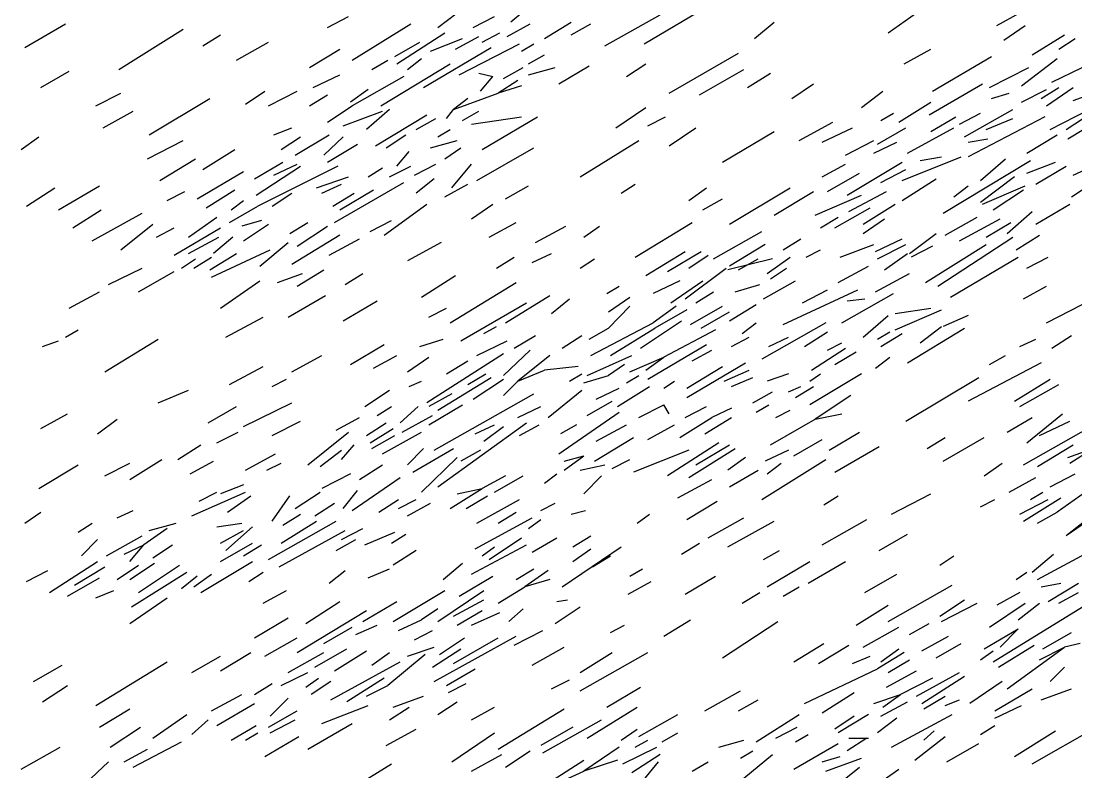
# Model space of a CAD drawing. Extents: x 0 to 599, y 0 to 600.
# Drawn here: x 0.2 to 108.6, y 88.3 to 165.4 of the extents above; entities that cross this region are included whole.
import ezdxf

# ---------------------------------------------------------------- set-up
doc = ezdxf.new("R2010")
doc.units = 0
doc.header["$MEASUREMENT"] = 0
doc.layers.add('LIMESTONE_FSET1', color=166, linetype='CONTINUOUS')

msp = doc.modelspace()

# ---------------------------------------------------------------- linework, layer by layer
at = {"layer": 'LIMESTONE_FSET1'}
for p, q in [((64.21, 163.06), (71.16, 167.18)), ((100.43, 164.93), (105.18, 167.55)), ((31.65, 164.74), (33.84, 165.87)), ((42.99, 164.74), (45, 166.24)), ((46.65, 164.74), (48.84, 165.87)), ((52.32, 166.8), (50.49, 165.3)), ((60.18, 162.87), (65.85, 166.05)), ((89.27, 164.18), (92.2, 166.24)), ((0.55, 162.68), (4.76, 165.12)), ((34.21, 161.37), (40.24, 165.12)), ((50.12, 163.81), (52.5, 165.12)), ((53.96, 163.62), (56.71, 165.3)), ((56.71, 163.99), (58.72, 165.12)), ((75.55, 163.62), (77.56, 165.3)), ((101.16, 163.43), (103.35, 164.93)), ((10.24, 160.44), (16.83, 164.56)), ((18.84, 162.87), (20.67, 163.99)), ((38.78, 161), (43.72, 164.18)), ((44.82, 162.5), (47.2, 163.81)), ((47.56, 163.24), (49.39, 164.18)), ((104.09, 161.93), (107.38, 163.99)), ((22.32, 161.37), (25.61, 163.24)), ((38.6, 161.75), (41.16, 163.24)), ((41.52, 158.56), (48.48, 162.68)), ((42.26, 162.31), (45.55, 163.62)), ((45.18, 159.88), (51.4, 163.06)), ((51.59, 162.31), (52.87, 163.06)), ((106.83, 162.5), (108.48, 163.62)), ((29.82, 160.62), (32.93, 162.5)), ((39.88, 160.44), (41.34, 161.56)), ((52.32, 161), (53.96, 161.93)), ((66.77, 158), (73.9, 162.12)), ((90.91, 161), (93.66, 162.5)), ((93.84, 158.19), (99.88, 161.75)), ((102.99, 158.75), (106.65, 161.56)), ((36.22, 160.44), (37.87, 161.37)), ((37.13, 156.69), (44.27, 161)), ((49.76, 159.5), (51.77, 160.62)), ((52.32, 159.88), (55.06, 160.62)), ((55.43, 158.94), (58.54, 160.81)), ((62.38, 159.69), (64.39, 161)), ((69.88, 157.82), (74.45, 160.44)), ((99.7, 158.56), (103.72, 160.62)), ((106.1, 159.13), (109.21, 160.62)), ((2.2, 158.56), (5.12, 160.25)), ((30.18, 158.56), (32.93, 159.88)), ((39.51, 159.69), (34.21, 156.69)), ((47.2, 160.06), (48.66, 159.69)), ((47.38, 158.19), (48.66, 159.69)), ((74.82, 158.56), (77.2, 160.06)), ((35.85, 158.38), (34.02, 157.07)), ((51.22, 159.31), (49.21, 158)), ((51.59, 158.75), (49.21, 158)), ((79.39, 157.44), (81.59, 158.94)), ((93.48, 155.76), (98.96, 158.94)), ((102.99, 157.07), (105.55, 158.38)), ((105, 157.44), (106.83, 158.56)), ((105.55, 156.69), (108.29, 158.56)), ((108.29, 157.25), (111.4, 158.38)), ((7.87, 156.69), (10.43, 158)), ((13.35, 153.7), (19.57, 157.44)), ((23.23, 156.88), (25.24, 158.19)), ((25.61, 156.69), (28.54, 158.19)), ((29.82, 156.69), (31.65, 157.82)), ((44.63, 156.32), (49.21, 158)), ((46.1, 157.44), (44.63, 156.32)), ((86.52, 156.51), (88.72, 158.19)), ((99.88, 157.44), (101.71, 158)), ((107.74, 153.32), (115.79, 158.19)), ((8.6, 154.45), (11.71, 156.13)), ((31.65, 155.01), (34.21, 156.69)), ((33.29, 154.63), (37.32, 156.13)), ((38.05, 156.32), (35.67, 154.26)), ((43.9, 155.38), (44.63, 156.32)), ((45.55, 155.2), (47.2, 156.13)), ((61.28, 154.45), (64.39, 156.51)), ((90.37, 155.01), (93.66, 157.07)), ((97.13, 153.51), (102.07, 156.32)), ((105.91, 154.26), (109.94, 156.32)), ((36.59, 152.57), (41.89, 155.76)), ((40.79, 154.26), (42.8, 155.38)), ((46.46, 154.82), (51.59, 155.57)), ((47.56, 152.2), (53.23, 155.57)), ((64.57, 154.63), (66.4, 155.57)), ((80.12, 153.14), (83.6, 155.01)), ((88.54, 155.2), (89.82, 155.94)), ((93.66, 154.07), (96.22, 155.57)), ((96.59, 154.82), (98.78, 155.94)), ((105.37, 155.57), (97.5, 151.45)), ((99.33, 154.26), (102.07, 155.38)), ((107.56, 154.26), (110.12, 155.94)), ((26.16, 153.7), (27.99, 154.45)), ((42.99, 153.51), (44.27, 154.26)), ((66.77, 152.57), (69.51, 154.45)), ((72.26, 150.89), (77.56, 154.07)), ((82.5, 152.95), (85.61, 154.45)), ((88.17, 152.76), (91.1, 154.45)), ((91.28, 151.83), (96.04, 154.45)), ((0.18, 152.2), (2.01, 153.51)), ((13.17, 151.26), (16.83, 153.14)), ((26.89, 152.2), (28.9, 153.51)), ((28.35, 151.64), (31.83, 153.7)), ((31.28, 151.64), (33.29, 153.51)), ((37.68, 152.39), (39.7, 153.7)), ((42.26, 152.39), (45, 153.14)), ((57.62, 149.39), (63.66, 153.14)), ((84.88, 151.64), (87.8, 153.14)), ((87.8, 151.83), (90.18, 152.95)), ((97.5, 152.95), (99.51, 153.32)), ((103.54, 151.83), (106.65, 153.7)), ((18.84, 150.14), (22.13, 152.2)), ((31.65, 150.89), (34.76, 152.76)), ((38.78, 150.51), (40.06, 152.01)), ((43.72, 151.26), (45.37, 152.39)), ((47.01, 149.02), (52.87, 152.39)), ((14.45, 149.02), (18.11, 151.26)), ((24.15, 149.2), (27.07, 150.89)), ((26.16, 149.58), (28.54, 150.7)), ((40.61, 149.58), (42.8, 150.7)), ((44.45, 148.27), (46.46, 150.7)), ((82.5, 149.39), (84.88, 150.7)), ((85.06, 147.52), (90.73, 150.89)), ((90.73, 149.02), (96.77, 151.45)), ((92.56, 151.08), (94.76, 151.45)), ((94.94, 145.65), (103.9, 151.08)), ((98.78, 149.02), (101.34, 151.26)), ((103.54, 149.77), (106.46, 150.89)), ((18.29, 147.15), (23.05, 149.95)), ((24.33, 147.52), (28.9, 150.51)), ((32.74, 150.51), (24.51, 146.4)), ((35.85, 149.39), (37.32, 150.33)), ((38.05, 149.39), (40.24, 150.51)), ((83.05, 147.89), (86.34, 149.77)), ((88.54, 148.83), (91.1, 150.14)), ((104.45, 148.64), (107.56, 150.51)), ((108.29, 149.58), (109.94, 150.33)), ((30.55, 148.27), (33.84, 149.39)), ((31.1, 147.71), (33.11, 148.64)), ((32.38, 144.71), (39.51, 148.83)), ((42.62, 149.2), (40.79, 147.71)), ((43.72, 147.33), (46.1, 148.64)), ((61.83, 147.71), (63.29, 148.64)), ((90.73, 146.96), (94.21, 149.2)), ((102.26, 149.39), (98.78, 146.77)), ((108.11, 147.33), (111.22, 149.39)), ((0.73, 146.4), (3.66, 148.27)), ((4.02, 146.02), (8.23, 148.46)), ((15.18, 146.96), (17.01, 147.89)), ((19.21, 146.21), (22.13, 148.08)), ((25.98, 146.4), (27.99, 147.71)), ((32.2, 146.4), (34.39, 147.71)), ((32.93, 146.02), (36.4, 148.08)), ((49.94, 147.15), (52.32, 148.46)), ((68.78, 146.96), (70.61, 148.27)), ((72.99, 144.52), (79.21, 148.27)), ((77.56, 145.46), (81.59, 147.89)), ((81.77, 145.46), (86.52, 147.52)), ((85.24, 145.83), (89.09, 147.89)), ((96.04, 147.33), (97.5, 148.46)), ((98.96, 146.58), (103.35, 148.46)), ((100.06, 146.02), (103.17, 148.08)), ((21.59, 144.71), (24.51, 146.4)), ((21.77, 146.02), (23.05, 146.96)), ((37.5, 143.4), (41.89, 146.58)), ((46.46, 145.09), (48.66, 146.58)), ((70.24, 146.02), (72.26, 147.15)), ((86.71, 144.52), (90, 146.58)), ((104.45, 144.52), (107.93, 146.58)), ((5.49, 144.15), (8.41, 146.02)), ((7.5, 142.84), (12.62, 145.65)), ((17.38, 143.21), (20.3, 145.27)), ((82.32, 144.15), (84.15, 145.27)), ((83.78, 144.15), (87.44, 146.21)), ((95.12, 143.4), (98.41, 145.27)), ((101.52, 143.59), (104.09, 145.83)), ((10.43, 141.9), (13.72, 144.52)), ((24.88, 144.9), (22.87, 144.34)), ((23.05, 142.84), (25.61, 144.52)), ((27.8, 143.59), (29.63, 144.71)), ((28.54, 142.28), (31.65, 144.34)), ((36.04, 143.78), (38.23, 144.9)), ((48.29, 143.21), (51.04, 144.71)), ((53.05, 142.65), (56.16, 144.34)), ((57.99, 143.21), (59.63, 144.34)), ((63.29, 141.15), (69.15, 144.71)), ((86.71, 143.59), (88.9, 145.09)), ((96.59, 142.84), (100.79, 145.09)), ((99.33, 143.21), (101.89, 144.71)), ((14.09, 143.21), (15.91, 144.15)), ((15.91, 141.34), (20.67, 144.15)), ((17.38, 141.53), (20.49, 143.21)), ((21.95, 143.21), (19.94, 141.53)), ((32.93, 143.4), (27.99, 140.41)), ((71.34, 140.97), (76.28, 143.78)), ((91.46, 141.53), (94.21, 143.59)), ((94.39, 138.16), (102.07, 143.21)), ((102.44, 141.9), (104.82, 143.4)), ((24.7, 140.22), (27.62, 142.65)), ((31.83, 141.34), (34.94, 143.03)), ((43.35, 142.65), (39.88, 140.78)), ((76.65, 142.46), (72.99, 140.22)), ((78.48, 141.9), (80.3, 143.03)), ((84.33, 141.15), (87.8, 142.46)), ((87.99, 141.72), (90.73, 143.03)), ((88.17, 140.97), (91.1, 142.46)), ((93.84, 142.28), (91.65, 141.15)), ((93.11, 138.53), (99.33, 142.46)), ((16.65, 140.03), (18.11, 140.97)), ((17.93, 140.03), (19.76, 141.15)), ((19.57, 139.84), (22.32, 141.53)), ((19.76, 139.1), (25.79, 141.9)), ((49.02, 140.03), (50.85, 141.15)), ((52.68, 140.59), (54.7, 141.53)), ((57.62, 140.03), (59.09, 140.97)), ((64.39, 139.28), (68.41, 141.72)), ((66.59, 139.66), (70.06, 141.72)), ((68.78, 140.03), (70.79, 141.34)), ((77.38, 140.97), (72.8, 139.84)), ((73.9, 139.84), (75.91, 140.97)), ((76.83, 139.47), (79.21, 141.15)), ((80.85, 141.15), (82.32, 141.9)), ((88.9, 139.84), (91.28, 141.53)), ((95.67, 137.04), (102.62, 141.15)), ((103.54, 140.03), (105.73, 141.15)), ((9.15, 138.35), (12.62, 140.03)), ((28.54, 138.16), (31.28, 139.84)), ((68.41, 136.85), (72.62, 140.03)), ((77.2, 138.91), (78.84, 140.03)), ((84.15, 138.53), (87.26, 140.22)), ((12.26, 137.6), (15.91, 139.66)), ((26.52, 138.53), (29.09, 139.47)), ((33.48, 138.35), (35.3, 139.47)), ((41.34, 137.04), (44.82, 139.28)), ((87.99, 137.6), (91.46, 139.47)), ((20.67, 135.91), (24.7, 138.72)), ((44.27, 134.41), (51.04, 138.53)), ((60.37, 137.41), (61.65, 138.16)), ((67.87, 138.72), (65.12, 137.41)), ((66.95, 136.47), (70.24, 138.72)), ((73.54, 137.6), (76.1, 138.35)), ((76.46, 136.85), (79.76, 138.72)), ((78.48, 134.23), (86.16, 137.78)), ((80.49, 136.47), (83.05, 137.78)), ((103.17, 136.85), (105.55, 138.16)), ((5.12, 135.91), (8.23, 137.6)), ((27.62, 134.98), (31.46, 137.22)), ((33.29, 134.6), (36.77, 136.66)), ((49.94, 134.41), (54.51, 137.22)), ((54.7, 135.35), (56.52, 136.85)), ((60.55, 135.54), (62.74, 137.04)), ((69.51, 136.47), (71.34, 137.6)), ((84.51, 134.41), (89.82, 137.41)), ((85.06, 136.66), (86.89, 136.85)), ((42.07, 134.98), (43.9, 135.91)), ((45.37, 132.54), (52.13, 136.47)), ((62.74, 136.1), (60.55, 133.85)), ((67.5, 136.1), (65.12, 134.41)), ((68.6, 135.73), (65.3, 133.85)), ((68.96, 134.23), (72.26, 136.1)), ((70.06, 133.85), (72.99, 135.54)), ((72.99, 134.6), (75.73, 136.29)), ((90, 135.35), (93.66, 135.91)), ((90, 133.67), (94.76, 135.73)), ((105.55, 134.41), (109.21, 136.29)), ((21.22, 132.92), (25.06, 134.98)), ((58.72, 131.05), (65.12, 134.41)), ((63.84, 131.79), (68.05, 134.6)), ((74.27, 133.29), (75.73, 134.41)), ((82.87, 134.41), (76.28, 130.67)), ((86.71, 132.92), (89.27, 135.16)), ((97.5, 135.16), (94.94, 134.04)), ((4.76, 132.92), (6.04, 133.67)), ((47.74, 133.29), (49.02, 134.04)), ((58.54, 132.73), (60.55, 133.85)), ((60.73, 131.05), (65.3, 133.85)), ((71.52, 133.67), (66.22, 130.86)), ((80.67, 131.98), (83.05, 133.48)), ((88.17, 132.73), (89.45, 133.48)), ((91.28, 130.3), (97.13, 133.85)), ((92.56, 132.36), (94.76, 134.04)), ((2.38, 131.98), (4.02, 132.54)), ((8.78, 129.36), (14.27, 132.73)), ((41.16, 131.98), (43.54, 132.73)), ((47.01, 131.05), (50.12, 132.54)), ((50.85, 131.79), (53.05, 133.1)), ((55.79, 131.79), (57.8, 133.1)), ((73.17, 131.98), (75, 132.92)), ((77.01, 131.98), (79.02, 132.92)), ((83.05, 131.61), (84.51, 132.36)), ((88.54, 131.98), (90.73, 133.29)), ((102.8, 131.98), (104.45, 132.73)), ((106.1, 131.79), (108.11, 133.1)), ((34.02, 130.11), (37.5, 132.17)), ((49.76, 131.23), (41.89, 126.18)), ((52.5, 131.61), (49.76, 128.99)), ((64.57, 128.61), (70.61, 132.17)), ((69.15, 130.48), (71.16, 131.61)), ((81.4, 129.55), (84.88, 131.79)), ((83.78, 130.11), (85.98, 131.42)), ((27.99, 129.36), (31.1, 131.05)), ((36.4, 129.73), (38.78, 131.05)), ((39.88, 129.36), (42.07, 130.86)), ((43.9, 129.17), (46.1, 130.48)), ((54.51, 131.05), (51.22, 128.42)), ((58.35, 128.99), (62.93, 131.05)), ((62.2, 130.11), (60.55, 128.99)), ((62.74, 129.36), (66.22, 130.86)), ((64.39, 129.55), (66.22, 130.86)), ((68.6, 126.74), (74.63, 130.3)), ((87.99, 129.73), (89.45, 130.86)), ((105, 130.3), (97.5, 126.37)), ((99.7, 130.11), (101.34, 131.05)), ((21.59, 128.05), (25.06, 129.92)), ((46.1, 128.05), (47.93, 129.17)), ((51.22, 128.42), (53.96, 129.55)), ((57.44, 129.92), (53.96, 129.55)), ((56.52, 128.42), (57.8, 129.17)), ((57.99, 128.24), (60.55, 128.99)), ((62.38, 128.24), (63.66, 128.99)), ((68.6, 127.68), (72.26, 129.92)), ((72.44, 128.42), (75, 129.55)), ((79.02, 129.17), (76.83, 128.42)), ((81.22, 128.42), (82.32, 129.17)), ((86.52, 129.17), (81.22, 125.99)), ((25.98, 127.86), (27.44, 128.61)), ((40.06, 127.86), (41.34, 128.42)), ((42.99, 125.43), (48.48, 128.8)), ((46.65, 126.55), (49.76, 128.61)), ((49.76, 126.93), (51.22, 128.42)), ((66.22, 127.68), (67.32, 128.42)), ((73.17, 127.86), (75.37, 128.8)), ((91.1, 124.31), (98.6, 128.8)), ((102.26, 126.37), (105.91, 128.61)), ((102.8, 125.8), (106.83, 128.05)), ((14.27, 126.18), (17.38, 127.49)), ((35.49, 125.8), (38.05, 127.49)), ((44.45, 127.11), (42.07, 125.8)), ((42.62, 121.31), (52.87, 127.11)), ((54.33, 124.68), (57.8, 127.49)), ((59.27, 126.55), (61.65, 127.68)), ((61.46, 125.8), (64.76, 127.86)), ((75.37, 126.18), (77.38, 127.3)), ((79.02, 127.3), (80.3, 127.86)), ((79.76, 126.74), (81.59, 127.86)), ((85.43, 126.93), (81.77, 124.49)), ((19.39, 124.12), (22.32, 125.8)), ((23.05, 123.74), (27.99, 126.18)), ((36.77, 124.87), (38.23, 125.8)), ((39.15, 124.12), (40.98, 125.8)), ((42.07, 123.93), (45.55, 125.99)), ((51.22, 124.68), (53.6, 125.8)), ((58.35, 124.87), (60.91, 126.37)), ((63.66, 124.68), (66.22, 125.99)), ((66.77, 125.05), (66.22, 125.99)), ((68.41, 124.68), (70.61, 125.8)), ((75.73, 125.24), (77.01, 125.99)), ((2.2, 123.56), (4.94, 125.05)), ((32.56, 123.37), (34.94, 124.68)), ((39.33, 123.18), (42.44, 124.87)), ((55.43, 120.94), (61.65, 125.24)), ((67.87, 122.62), (71.16, 124.68)), ((70.43, 123), (73.17, 124.68)), ((73.17, 125.62), (71.16, 124.68)), ((77.74, 124.68), (79.21, 125.43)), ((81.77, 124.49), (84.51, 125.05)), ((101.52, 123.18), (104.09, 124.68)), ((103.54, 122.06), (107.2, 125.05)), ((8.05, 123), (10.06, 124.49)), ((25.98, 122.81), (28.9, 124.31)), ((35.67, 122.81), (37.68, 124.12)), ((42.99, 117.57), (52.13, 124.12)), ((46.83, 123), (48.84, 123.93)), ((47.74, 122.25), (49.76, 123.74)), ((51.4, 122.81), (53.41, 123.93)), ((57.26, 123.93), (55.61, 123)), ((59.27, 122.25), (62.38, 123.93)), ((64.57, 122.43), (67.32, 123.93)), ((77.2, 121.87), (81.77, 124.49)), ((103.17, 119.81), (110.12, 123.74)), ((104.82, 122.81), (107.93, 124.31)), ((20.3, 122.06), (22.5, 123.18)), ((29.63, 119.81), (33.84, 123.18)), ((36.04, 122.06), (38.41, 123.56)), ((36.22, 121.5), (38.6, 122.81)), ((37.32, 120.94), (41.34, 123.18)), ((59.09, 120.19), (63.11, 122.62)), ((83.23, 121.31), (86.34, 123.18)), ((93.29, 121.5), (95.12, 122.62)), ((94.94, 120.19), (99.15, 122.62)), ((16.28, 120.37), (18.66, 121.87)), ((33.11, 120.37), (34.39, 121.87)), ((41.52, 121.5), (39.88, 119.81)), ((40.43, 119.06), (44.63, 121.5)), ((71.89, 122.06), (66.59, 118.69)), ((68.78, 118.5), (73.54, 121.5)), ((69.51, 119.81), (72.99, 121.87)), ((79.57, 120.75), (82.5, 122.43)), ((83.78, 119.06), (88.35, 121.68)), ((104.63, 119.63), (108.29, 121.87)), ((107.74, 120.56), (110.3, 121.5)), ((107.93, 120), (110.3, 121.5)), ((11.34, 118.32), (14.63, 120.37)), ((23.23, 119.25), (26.34, 120.94)), ((30.91, 119.63), (33.11, 121.31)), ((41.34, 117), (45, 120.56)), ((47.38, 121.31), (45.37, 120.19)), ((55.98, 119.25), (57.99, 120.75)), ((55.98, 120.19), (57.99, 120.75)), ((60.91, 119.44), (62.74, 120.37)), ((68.78, 121.31), (63.11, 119.06)), ((74.63, 120.56), (72.8, 119.25)), ((76.28, 116.26), (82.87, 120.37)), ((79.02, 121.31), (76.65, 120.19)), ((2.01, 117.38), (6.04, 119.81)), ((8.78, 118.69), (11.34, 120)), ((17.56, 118.88), (19.94, 120.19)), ((25.43, 119.25), (26.89, 120)), ((34.94, 118.32), (37.32, 119.81)), ((57.62, 119.25), (60.18, 119.81)), ((72.99, 117.57), (75.91, 119.25)), ((76.83, 118.88), (78.29, 120)), ((99.15, 118.69), (100.98, 120)), ((34.02, 118.88), (31.1, 117.38)), ((34.21, 115.13), (39.15, 118.5)), ((49.94, 118.69), (47.56, 117.38)), ((48.84, 117), (51.77, 118.69)), ((53.96, 117.94), (55.24, 118.88)), ((57.99, 116.82), (59.82, 118.69)), ((67.68, 116.44), (71.16, 118.32)), ((101.71, 117), (104.45, 118.5)), ((105.91, 117.57), (108.48, 118.88)), ((23.05, 117.75), (20.67, 116.82)), ((33.29, 115.32), (34.76, 117.19)), ((44.27, 115.32), (47.56, 117.38)), ((45, 116.82), (47.56, 117.38)), ((17.74, 114.57), (23.23, 117)), ((18.48, 116.07), (20.3, 117)), ((21.4, 114.95), (23.78, 116.63)), ((25.98, 114.01), (27.8, 116.63)), ((28.35, 115.32), (30.91, 117)), ((36.95, 114.95), (38.96, 116.26)), ((38.96, 115.32), (40.79, 116.26)), ((45.91, 115.32), (48.11, 116.63)), ((47.01, 113.82), (51.4, 116.26)), ((68.6, 114.2), (71.71, 116.07)), ((82.68, 115.69), (84.15, 116.63)), ((89.63, 114.76), (93.66, 116.82)), ((98.78, 115.51), (100.24, 116.26)), ((102.8, 114.76), (105.73, 116.26)), ((103.17, 114.01), (107.01, 116.44)), ((103.9, 116.26), (105.18, 117)), ((109.57, 117), (106.65, 114.95)), ((0.55, 113.82), (2.2, 114.95)), ((10.06, 114.38), (11.71, 115.13)), ((30.37, 114.57), (32.38, 115.88)), ((39.88, 114.57), (42.26, 115.88)), ((49.21, 113.82), (51.04, 114.95)), ((53.6, 115.13), (55.06, 115.88)), ((56.71, 114.76), (58.17, 115.13)), ((104.63, 113.82), (106.65, 114.95)), ((110.67, 114.95), (107.56, 112.51)), ((6.04, 112.89), (7.5, 113.82)), ((13.35, 113.07), (16.1, 113.82)), ((20.3, 113.45), (22.87, 113.82)), ((25.61, 110.08), (32.56, 114.01)), ((26.89, 111.76), (30.55, 114.01)), ((27.07, 113.63), (28.9, 114.76)), ((46.83, 111.2), (52.68, 114.38)), ((52.32, 113.26), (53.6, 114.2)), ((63.48, 113.82), (64.76, 114.76)), ((70.79, 112.32), (74.45, 114.38)), ((72.8, 111.39), (77.56, 114.01)), ((82.5, 111.58), (87.07, 114.2)), ((109.76, 114.01), (107.56, 112.51)), ((15.18, 113.26), (12.8, 111.58)), ((20.67, 111.76), (23.05, 113.07)), ((21.22, 111.01), (23.96, 113.45)), ((26.71, 109.33), (33.48, 113.07)), ((33.11, 112.14), (35.3, 113.26)), ((35.49, 111.58), (38.6, 112.89)), ((6.4, 110.45), (8.05, 112.14)), ((8.96, 110.45), (12.62, 112.51)), ((20.67, 109.89), (23.96, 111.76)), ((32.56, 111.01), (34.57, 112.14)), ((38.23, 111.76), (39.7, 112.7)), ((48.29, 110.08), (51.59, 112.32)), ((52.68, 110.83), (55.24, 112.32)), ((56.89, 111.39), (58.72, 112.51)), ((68.05, 110.64), (69.88, 111.76)), ((88.35, 111.01), (91.28, 112.7)), ((10.79, 110.64), (12.8, 111.58)), ((11.34, 109.89), (12.8, 111.58)), ((13.72, 110.27), (15.73, 111.58)), ((23.05, 110.45), (24.88, 111.58)), ((40.79, 111.01), (38.41, 109.52)), ((46.46, 108.58), (52.13, 111.58)), ((47.56, 110.45), (48.84, 111.39)), ((55.79, 107.27), (61.83, 111.39)), ((56.89, 109.89), (58.72, 111.2)), ((76.46, 110.08), (78.11, 111.01)), ((104.09, 108.77), (106.28, 110.64)), ((104.63, 108.02), (110.49, 111.2)), ((3.11, 106.71), (8.05, 109.89)), ((10.06, 108.02), (12.26, 109.52)), ((11.34, 108.02), (13.9, 109.7)), ((12.26, 106.71), (16.46, 109.52)), ((18.66, 106.71), (23.96, 109.89)), ((43.54, 108.02), (45.55, 109.7)), ((58.9, 109.33), (60.73, 110.45)), ((76.83, 107.27), (81.22, 109.89)), ((81.04, 107.64), (84.88, 109.89)), ((94.57, 109.52), (96.04, 110.45)), ((0.73, 107.83), (2.93, 108.95)), ((5.67, 107.46), (8.78, 109.33)), ((11.52, 105.21), (17.2, 108.77)), ((18.29, 108.39), (16.65, 107.08)), ((17.93, 107.27), (19.76, 108.58)), ((23.6, 107.83), (25.06, 108.77)), ((31.83, 107.64), (33.48, 108.95)), ((35.85, 108.21), (38.05, 109.14)), ((45.18, 106.33), (48.66, 108.39)), ((51.04, 108.02), (52.87, 109.14)), ((54.33, 108.95), (51.95, 107.27)), ((62.74, 108.39), (64.02, 109.14)), ((68.41, 106.52), (71.52, 108.39)), ((86.89, 106.71), (90.18, 108.58)), ((102.44, 108.02), (103.54, 108.77)), ((4.94, 106.33), (8.23, 108.21)), ((54.51, 108.02), (51.95, 107.27)), ((62.56, 106.52), (64.94, 107.83)), ((89.27, 103.71), (95.85, 107.46)), ((105, 107.27), (107.01, 107.64)), ((105.73, 105.77), (108.84, 107.64)), ((7.87, 106.15), (9.7, 106.9)), ((25.06, 105.59), (27.44, 106.9)), ((38.41, 103.71), (43.72, 106.9)), ((42.99, 103.71), (47.74, 106.9)), ((49.21, 105.59), (51.95, 107.27)), ((74.27, 105.59), (76.1, 106.71)), ((78.48, 106.33), (80.12, 107.27)), ((100.06, 99.59), (111.95, 106.9)), ((102.8, 106.71), (100.43, 105.4)), ((106.83, 105.59), (108.84, 106.71)), ((11.34, 103.53), (15.18, 106.15)), ((29.45, 103.53), (32.93, 105.77)), ((35.3, 103.71), (38.78, 105.77)), ((44.63, 104.27), (47.74, 105.96)), ((55.06, 103.53), (57.62, 105.21)), ((55.24, 105.77), (56.34, 105.96)), ((85.98, 103.34), (89.27, 105.4)), ((94.57, 104.27), (97.13, 105.96)), ((94.76, 103.71), (98.41, 105.59)), ((99.7, 103.15), (103.35, 105.59)), ((102.62, 103.9), (104.82, 105.59)), ((24.15, 102.03), (27.62, 104.09)), ((28.54, 100.53), (35.67, 104.84)), ((42.99, 105.02), (41.34, 103.9)), ((45, 103.34), (47.56, 104.84)), ((46.46, 103.34), (49.39, 104.65)), ((50.3, 103.71), (51.77, 105.02)), ((31.28, 101.47), (34.21, 103.15)), ((34.57, 102.4), (36.77, 103.34)), ((38.96, 102.78), (41.34, 103.9)), ((60.73, 102.59), (62.2, 103.34)), ((66.22, 102.22), (68.96, 103.9)), ((72.26, 99.97), (77.93, 103.71)), ((86.71, 101.09), (90.37, 103.15)), ((91.46, 102.4), (93.48, 103.53)), ((25.24, 100.16), (28.54, 102.03)), ((40.61, 101.84), (42.44, 102.78)), ((42.62, 97.54), (51.04, 102.22)), ((43.17, 100.34), (45.73, 102.03)), ((44.63, 99.41), (49.21, 102.03)), ((50.85, 101.28), (53.78, 102.78)), ((92.74, 100.72), (95.49, 102.22)), ((99.15, 100.9), (102.62, 102.96)), ((100.79, 101.09), (102.62, 102.96)), ((105.18, 100.9), (108.11, 102.59)), ((30.37, 99.03), (33.66, 100.9)), ((39.88, 100.16), (42.62, 101.09)), ((42.44, 99.03), (45.37, 100.9)), ((52.68, 99.22), (55.98, 101.09)), ((79.57, 99.59), (82.68, 101.47)), ((82.13, 99.41), (85.24, 101.28)), ((88.54, 99.59), (90.37, 100.9)), ((94.21, 99.97), (96.77, 101.47)), ((100.61, 99.03), (104.27, 101.28)), ((101.52, 96.79), (107.38, 101.09)), ((104.82, 99.78), (107.38, 101.09)), ((109.02, 101.47), (107.38, 101.09)), ((17.74, 98.47), (20.67, 100.16)), ((20.67, 98.66), (23.78, 100.53)), ((27.62, 98.47), (31.28, 100.53)), ((32.38, 98.66), (35.67, 100.72)), ((36.22, 99.22), (38.05, 100.53)), ((41.71, 100.34), (37.87, 97.16)), ((57.62, 96.6), (64.57, 100.53)), ((57.62, 98.47), (60.91, 100.53)), ((85.61, 99.41), (87.44, 100.16)), ((90.91, 100.53), (88.17, 98.85)), ((89.27, 98.47), (91.46, 99.78)), ((98.78, 99.78), (100.06, 100.72)), ((1.46, 97.54), (4.39, 99.22)), ((7.87, 95.1), (15.18, 99.59)), ((32.01, 95.66), (39.15, 99.59)), ((43.9, 97.16), (46.83, 98.85)), ((80.67, 95.29), (88.17, 98.85)), ((89.09, 96.97), (92.2, 98.66)), ((107.38, 99.03), (105.91, 97.54)), ((26.89, 97.16), (29.63, 98.47)), ((29.45, 96.97), (30.73, 97.91)), ((37.5, 97.91), (33.66, 95.48)), ((54.7, 96.79), (56.52, 97.72)), ((93.84, 97.91), (90.55, 96.22)), ((92.2, 96.04), (96.59, 98.47)), ((92.74, 95.29), (97.13, 98.1)), ((2.38, 95.48), (4.94, 97.16)), ((24.15, 96.22), (25.98, 97.35)), ((32.01, 97.54), (30, 96.22)), ((35.67, 96.04), (37.87, 97.16)), ((44.09, 96.41), (45.91, 97.35)), ((60.37, 94.91), (63.84, 96.97)), ((70.43, 94.54), (74.09, 96.6)), ((100.98, 97.54), (97.68, 95.29)), ((100.24, 94.54), (104.09, 96.79)), ((105, 95.66), (108.11, 96.79)), ((19.76, 94.54), (22.87, 96.22)), ((27.62, 95.85), (25.79, 93.98)), ((38.41, 94.91), (41.52, 96.04)), ((42.99, 94.17), (45, 95.48)), ((73.9, 94.54), (75.91, 95.66)), ((82.5, 94.35), (85.79, 96.41)), ((87.8, 95.29), (90.55, 96.22)), ((88.54, 93.98), (91.28, 95.48)), ((88.72, 94.91), (90.55, 96.22)), ((92.93, 94.73), (95.12, 96.04)), ((95.12, 95.1), (96.59, 95.66)), ((8.23, 92.85), (11.34, 94.73)), ((20.3, 93.04), (24.15, 95.29)), ((25.61, 92.85), (28.54, 94.54)), ((31.1, 93.23), (35.85, 95.1)), ((38.05, 93.6), (40.06, 94.91)), ((46.46, 93.6), (48.84, 94.91)), ((49.21, 90.61), (55.98, 94.73)), ((58.35, 91.73), (63.48, 94.91)), ((100.24, 93.79), (102.99, 95.1)), ((13.72, 91.73), (17.2, 94.17)), ((17.74, 92.11), (19.39, 93.6)), ((25.79, 92.29), (28.35, 93.6)), ((29.63, 90.61), (34.21, 93.23)), ((53.78, 90.23), (59.82, 93.6)), ((63.66, 91.92), (67.68, 94.17)), ((75.73, 91.36), (80.12, 94.17)), ((85.79, 93.98), (83.78, 92.67)), ((87.26, 94.17), (84.15, 92.29)), ((90.18, 93.79), (88.17, 92.29)), ((89.63, 90.8), (95.85, 94.17)), ((9.33, 90.8), (12.44, 92.85)), ((21.77, 91.54), (24.33, 93.04)), ((23.23, 91.54), (24.51, 92.29)), ((37.68, 90.98), (40.79, 92.67)), ((44.45, 89.3), (48.84, 92.29)), ((56.89, 92.85), (53.6, 90.98)), ((61.83, 91.54), (63.48, 92.67)), ((66.04, 91.36), (67.68, 92.29)), ((77.74, 91.73), (79.94, 92.85)), ((92.93, 91.54), (94.02, 92.48)), ((98.78, 92.11), (100.24, 93.04)), ((102.26, 89.86), (106.46, 92.48)), ((104.09, 89.11), (110.67, 92.85)), ((11.71, 88.74), (16.65, 91.36)), ((25.24, 89.86), (28.72, 91.92)), ((63.29, 90.8), (64.57, 91.54)), ((71.89, 90.8), (74.45, 91.54)), ((79.57, 88.55), (84.15, 91.17)), ((79.76, 91.36), (81.04, 92.11)), ((87.07, 91.73), (85.06, 90.42)), ((85.24, 91.73), (87.26, 91.73)), ((92.01, 89.49), (95.12, 91.92)), ((95.3, 89.3), (98.6, 91.17)), ((0.18, 88.55), (4.21, 90.8)), ((10.79, 89.3), (13.17, 90.61)), ((46.46, 88.36), (49.57, 90.05)), ((49.94, 88.74), (52.5, 90.42)), ((61.65, 90.8), (57.99, 88.36)), ((62.01, 89.11), (65.49, 90.8)), ((65.85, 90.05), (62.93, 88.17)), ((74.09, 89.67), (75.37, 90.42)), ((74.45, 87.61), (77.38, 90.05)), ((6.77, 87.05), (9.15, 89.3)), ((31.28, 84.8), (38.23, 89.11)), ((53.05, 86.3), (57.99, 89.49)), ((61.46, 89.49), (57.99, 88.36)), ((63.84, 87.05), (65.67, 89.3)), ((69.15, 88.36), (70.79, 89.3)), ((82.5, 89.3), (84.33, 89.86)), ((82.87, 88.36), (86.52, 89.67)), ((55.98, 87.43), (57.99, 88.36)), ((83.05, 86.12), (86.34, 88.74)), ((88.54, 87.24), (90.37, 88.55))]:
    msp.add_line(p, q, dxfattribs=at)

doc.saveas('drawing.dxf')
